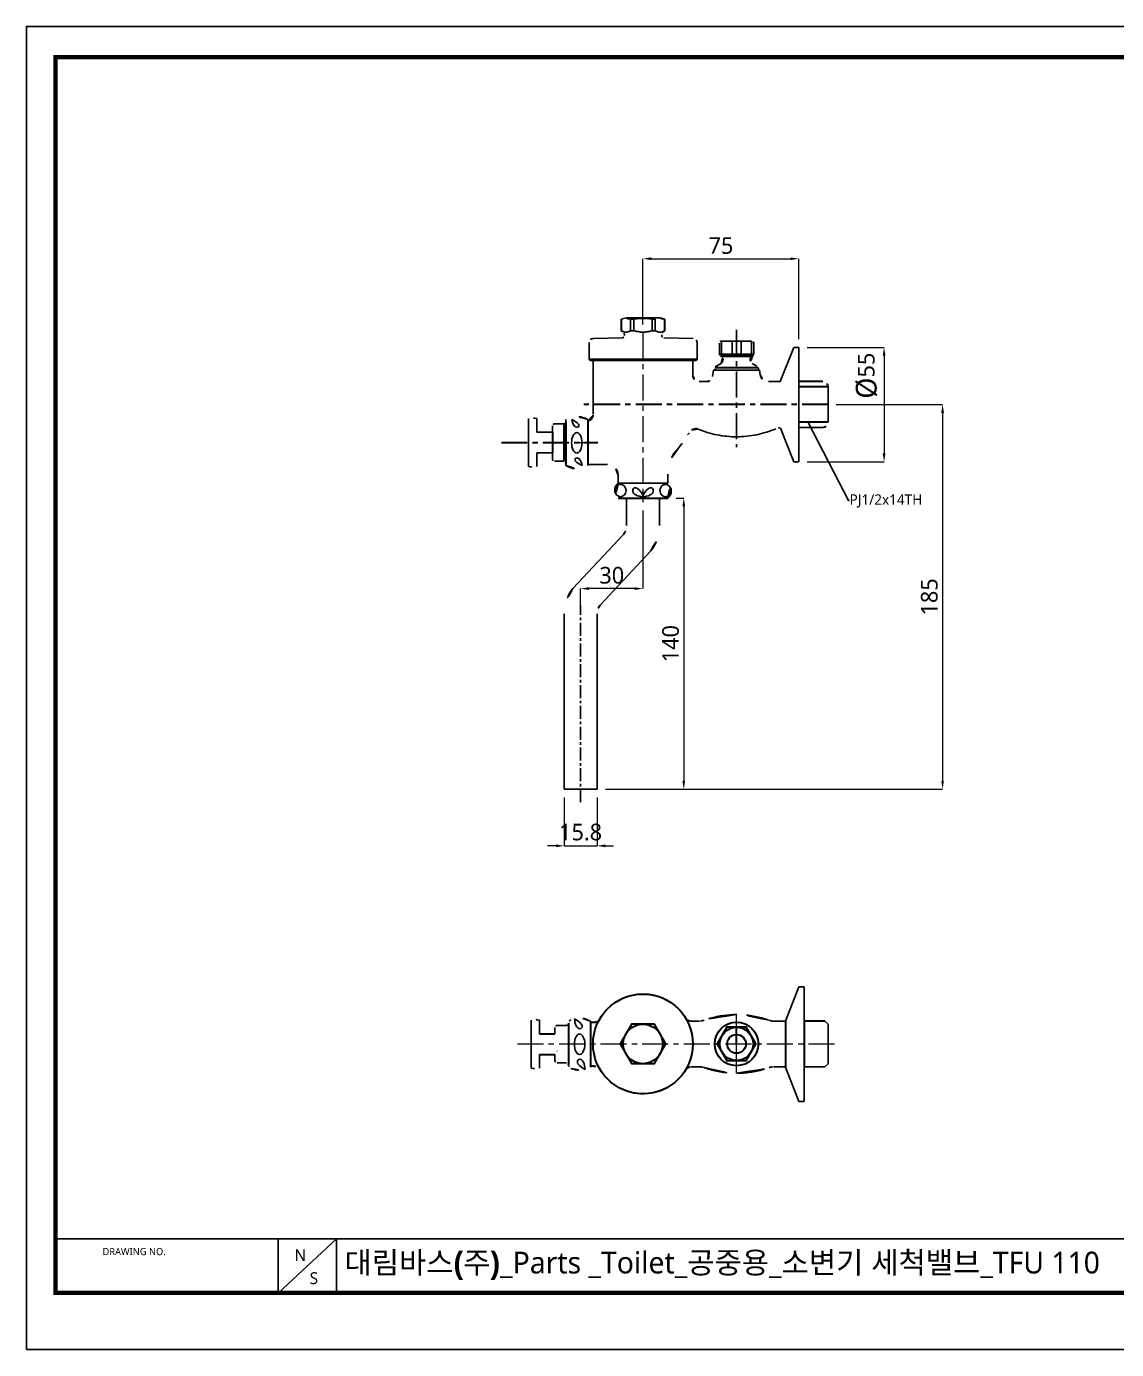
# Model space of a CAD drawing. Extents: x 16296660632 to 16296679194, y -37409619871 to -37409617011.
# Drawn here: x 16296678326 to 16296678851, y -37409617647 to -37409617011 of the extents above; entities that cross this region are included whole.
import ezdxf
from ezdxf import colors
from ezdxf.entities.mleader import LeaderData, LeaderLine
from ezdxf.math import Vec2, Vec3

# ---------------------------------------------------------------- set-up
doc = ezdxf.new("R2010")
doc.units = 0
doc.header["$LTSCALE"] = 10
doc.header["$MEASUREMENT"] = 0
doc.header["$PDMODE"] = 3
doc.header["$PDSIZE"] = -10
doc.linetypes.add('CENTER', pattern=[2, 1.25, -0.25, 0.25, -0.25])
doc.layers.get('0').update_dxf_attribs({"linetype": 'CONTINUOUS'})
doc.layers.get('DEFPOINTS').update_dxf_attribs({"linetype": 'CONTINUOUS'})
doc.layers.add('AUX. LINE', color=251, linetype='CONTINUOUS', plot=False)
doc.layers.add('C.L.', color=3, linetype='CENTER', lineweight=15)
for name, color, linetype in [('D', 2, 'CONTINUOUS'), ('DIM & TEXT', 4, 'CONTINUOUS'), ('DWG', 7, 'CONTINUOUS')]:
    doc.layers.add(name, color=color, linetype=linetype)
doc.styles.add('Daelim Dimension', font='')
doc.styles.get('Daelim Dimension').set_extended_font_data('NanumGothic')
doc.dimstyles.new('DEFAULT', dxfattribs={"dimscale": 2, "dimtxt": 2, "dimasz": 2, "dimexe": 0, "dimexo": 2, "dimgap": 1, "dimtad": 1, "dimdec": 1, "dimzin": 9, "dimdsep": 46, "dimtxsty": 'Daelim Dimension', "dimcen": 0.5, "dimclrd": 252, "dimclre": 252, "dimclrt": 3, "dimadec": 1, "dimazin": 0, "dimtfac": 1, "dimtdec": 1, "dimtix": 1, "dimtmove": 0, "dimatfit": 3, "dimfxl": 1, "dimtolj": 1, "dimtzin": 1, "dimlwd": 9, "dimlwe": 9, "dimarcsym": 0})

# ---------------------------------------------------------------- blocks, each defined once
blk = doc.blocks.new('*D0')
at = {"color": 5, "lineweight": 9, "ltscale": 0.5, "transparency": 16777216}
for p, q in [((16296678622.94848, -37409617243.55208), (16296678622.94848, -37409617281.02653)), ((16296678592.94848, -37409617291.09288), (16296678592.94848, -37409617281.02653)), ((16296678618.94848, -37409617281.02653), (16296678596.94848, -37409617281.02653))]:
    blk.add_line(p, q, dxfattribs=at)
at = {"color": 5, "ltscale": 0.5, "transparency": 16777216}
for points in [[(16296678596.94848, -37409617280.35986), (16296678596.94848, -37409617281.69319), (16296678592.94848, -37409617281.02653)], [(16296678618.94848, -37409617280.35986), (16296678618.94848, -37409617281.69319), (16296678622.94848, -37409617281.02653)]]:
    blk.add_solid(points, dxfattribs=at)
at = {"layer": 'DEFPOINTS', "color": 0, "ltscale": 0.5, "transparency": 16777216}
for p in [(16296678622.94848, -37409617239.55208), (16296678592.94848, -37409617281.02653), (16296678592.94848, -37409617295.09288)]:
    blk.add_point(p, dxfattribs=at)
at = {"color": 7, "ltscale": 0.5, "transparency": 16777216, "insert": (16296678607.94848, -37409617274.66602), "char_height": 8, "attachment_point": 5, "style": 'Daelim Dimension'}
blk.add_mtext('\\A1;30', dxfattribs=at)
blk = doc.blocks.new('*D1')
at = {"color": 5, "lineweight": 9, "ltscale": 0.5, "transparency": 16777216}
for p, q in [((16296678638.8942, -37409617237.52347), (16296678642.56892, -37409617237.52347)), ((16296678642.56892, -37409617241.52347), (16296678642.56892, -37409617373.48798)), ((16296678604.84848, -37409617377.48798), (16296678642.56892, -37409617377.48798))]:
    blk.add_line(p, q, dxfattribs=at)
at = {"color": 5, "ltscale": 0.5, "transparency": 16777216}
for points in [[(16296678641.90225, -37409617241.52347), (16296678643.23558, -37409617241.52347), (16296678642.56892, -37409617237.52347)], [(16296678641.90225, -37409617373.48798), (16296678643.23558, -37409617373.48798), (16296678642.56892, -37409617377.48798)]]:
    blk.add_solid(points, dxfattribs=at)
at = {"layer": 'DEFPOINTS', "color": 0, "ltscale": 0.5, "transparency": 16777216}
for p in [(16296678634.8942, -37409617237.52347), (16296678600.84848, -37409617377.48798), (16296678642.56892, -37409617377.48798)]:
    blk.add_point(p, dxfattribs=at)
at = {"color": 7, "ltscale": 0.5, "transparency": 16777216, "insert": (16296678636.24274, -37409617307.50572), "char_height": 8, "attachment_point": 5, "rotation": 90, "style": 'Daelim Dimension'}
blk.add_mtext('\\A1;140', dxfattribs=at)
blk = doc.blocks.new('*D2')
at = {"color": 5, "lineweight": 9, "ltscale": 0.5, "transparency": 16777216}
for p, q in [((16296678622.94848, -37409617154.10837), (16296678622.94848, -37409617122.47025)), ((16296678626.94848, -37409617122.47025), (16296678693.96148, -37409617122.47025)), ((16296678697.96148, -37409617161.05585), (16296678697.96148, -37409617122.47025))]:
    blk.add_line(p, q, dxfattribs=at)
at = {"color": 5, "ltscale": 0.5, "transparency": 16777216}
for points in [[(16296678626.94848, -37409617121.80358), (16296678626.94848, -37409617123.13691), (16296678622.94848, -37409617122.47025)], [(16296678693.96148, -37409617121.80358), (16296678693.96148, -37409617123.13691), (16296678697.96148, -37409617122.47025)]]:
    blk.add_solid(points, dxfattribs=at)
at = {"layer": 'DEFPOINTS', "color": 0, "ltscale": 0.5, "transparency": 16777216}
for p in [(16296678697.96148, -37409617122.47025), (16296678622.94848, -37409617158.10837), (16296678697.96148, -37409617165.05585)]:
    blk.add_point(p, dxfattribs=at)
at = {"color": 7, "ltscale": 0.5, "transparency": 16777216, "insert": (16296678660.45498, -37409617116.16123), "char_height": 8, "attachment_point": 5, "style": 'Daelim Dimension'}
blk.add_mtext('\\A1;75', dxfattribs=at)
blk = doc.blocks.new('*D3')
at = {"color": 5, "lineweight": 9, "ltscale": 0.5, "transparency": 16777216}
for p, q in [((16296678701.96148, -37409617165.05585), (16296678738.91924, -37409617165.05585)), ((16296678738.91924, -37409617169.05585), (16296678738.91924, -37409617216.05585)), ((16296678701.96148, -37409617220.05585), (16296678738.91924, -37409617220.05585))]:
    blk.add_line(p, q, dxfattribs=at)
at = {"color": 5, "ltscale": 0.5, "transparency": 16777216}
for points in [[(16296678738.25257, -37409617169.05585), (16296678739.5859, -37409617169.05585), (16296678738.91924, -37409617165.05585)], [(16296678738.25257, -37409617216.05585), (16296678739.5859, -37409617216.05585), (16296678738.91924, -37409617220.05585)]]:
    blk.add_solid(points, dxfattribs=at)
at = {"layer": 'DEFPOINTS', "color": 0, "ltscale": 0.5, "transparency": 16777216}
for p in [(16296678697.96148, -37409617165.05585), (16296678697.96148, -37409617220.05585), (16296678738.91924, -37409617220.05585)]:
    blk.add_point(p, dxfattribs=at)
at = {"color": 7, "ltscale": 0.5, "transparency": 16777216, "insert": (16296678730.53155, -37409617178.69682), "char_height": 8, "attachment_point": 5, "rotation": 90, "style": 'Daelim Dimension'}
blk.add_mtext('\\A1;{\\H1.25x;\\C256;Ø}55', dxfattribs=at)
blk = doc.blocks.new('*D4')
at = {"color": 5, "lineweight": 9, "ltscale": 0.5, "transparency": 16777216}
for p, q in [((16296678715.94615, -37409617192.55585), (16296678767.05528, -37409617192.55585)), ((16296678767.05528, -37409617196.55585), (16296678767.05528, -37409617373.48798)), ((16296678604.84848, -37409617377.48798), (16296678767.05528, -37409617377.48798))]:
    blk.add_line(p, q, dxfattribs=at)
at = {"color": 5, "ltscale": 0.5, "transparency": 16777216}
for points in [[(16296678766.38861, -37409617196.55585), (16296678767.72195, -37409617196.55585), (16296678767.05528, -37409617192.55585)], [(16296678766.38861, -37409617373.48798), (16296678767.72195, -37409617373.48798), (16296678767.05528, -37409617377.48798)]]:
    blk.add_solid(points, dxfattribs=at)
at = {"layer": 'DEFPOINTS', "color": 0, "ltscale": 0.5, "transparency": 16777216}
for p in [(16296678711.94615, -37409617192.55585), (16296678600.84848, -37409617377.48798), (16296678767.05528, -37409617377.48798)]:
    blk.add_point(p, dxfattribs=at)
at = {"color": 7, "ltscale": 0.5, "transparency": 16777216, "insert": (16296678760.70049, -37409617285.02191), "char_height": 8, "attachment_point": 5, "rotation": 90, "style": 'Daelim Dimension'}
blk.add_mtext('\\A1;185', dxfattribs=at)
blk = doc.blocks.new('*D8')
at = {"color": 5, "lineweight": 9, "ltscale": 0.5, "transparency": 16777216}
for p, q in [((16296678585.04848, -37409617381.48798), (16296678585.04848, -37409617404.67194)), ((16296678600.84848, -37409617381.48798), (16296678600.84848, -37409617404.67194)), ((16296678581.04848, -37409617404.67194), (16296678577.04848, -37409617404.67194)), ((16296678585.04848, -37409617404.67194), (16296678600.84848, -37409617404.67194)), ((16296678604.84848, -37409617404.67194), (16296678608.84848, -37409617404.67194))]:
    blk.add_line(p, q, dxfattribs=at)
at = {"color": 5, "ltscale": 0.5, "transparency": 16777216}
for points in [[(16296678581.04848, -37409617404.00527), (16296678581.04848, -37409617405.3386), (16296678585.04848, -37409617404.67194)], [(16296678604.84848, -37409617404.00527), (16296678604.84848, -37409617405.3386), (16296678600.84848, -37409617404.67194)]]:
    blk.add_solid(points, dxfattribs=at)
at = {"layer": 'DEFPOINTS', "color": 0, "ltscale": 0.5, "transparency": 16777216}
for p in [(16296678585.04848, -37409617377.48798), (16296678600.84848, -37409617377.48798), (16296678600.84848, -37409617404.67194)]:
    blk.add_point(p, dxfattribs=at)
at = {"color": 7, "ltscale": 0.5, "transparency": 16777216, "insert": (16296678592.94848, -37409617398.11114), "char_height": 8, "attachment_point": 5, "style": 'Daelim Dimension'}
blk.add_mtext('\\A1;15.8', dxfattribs=at)

msp = doc.modelspace()

# ---------------------------------------------------------------- linework, layer by layer
at = {"ltscale": 0.5}
for p, q in [((16296678660.6973, -37409617162.05948), (16296678660.6973, -37409617168.33231)), ((16296678665.7723, -37409617162.05948), (16296678665.7723, -37409617168.33231)), ((16296678670.1223, -37409617162.05948), (16296678670.1223, -37409617168.33231)), ((16296678675.1973, -37409617162.05948), (16296678675.1973, -37409617168.33231)), ((16296678644.28506, -37409617207.13567), (16296678645.40155, -37409617206.078)), ((16296678596.38165, -37409617210.83578), (16296678591.13165, -37409617210.96216)), ((16296678613.607, -37409617255.00232), (16296678589.16699, -37409617281.01493)), ((16296678602.28996, -37409617288.9166), (16296678626.72998, -37409617262.90398))]:
    msp.add_line(p, q, dxfattribs=at)
at = {"color": 1, "linetype": 'CENTER', "ltscale": 0.5}
msp.add_line((16296678592.94848, -37409617383.66773), (16296678592.94848, -37409617288.97967), dxfattribs=at)
at = {"color": 5}
msp.add_line((16296678340.3805, -37409617593.52374), (16296679039.29688, -37409617593.52374), dxfattribs=at)
at = {"color": 5, "ltscale": 40}
for p, q in [((16296678447.51476, -37409617593.52374), (16296678447.51476, -37409617619.67886)), ((16296678447.51476, -37409617593.52374), (16296678447.51476, -37409617619.67886)), ((16296678475.50723, -37409617593.52374), (16296678447.51476, -37409617619.67886)), ((16296678475.50723, -37409617593.52374), (16296678447.51476, -37409617619.67886)), ((16296678475.50723, -37409617593.52374), (16296678475.50723, -37409617619.67886)), ((16296678475.50723, -37409617593.52374), (16296678475.50723, -37409617619.67886))]:
    msp.add_line(p, q, dxfattribs=at)
at = {"ltscale": 0.5}
msp.add_lwpolyline([(16296678326.42291, -37409617646.81292), (16296679194.42291, -37409617646.81292), (16296679194.42291, -37409617010.81292), (16296678326.42291, -37409617010.81292)], close=True, dxfattribs=at)
at = {"color": 5, "linetype": 'ByBlock', "lineweight": 200, "const_width": 2}
msp.add_lwpolyline([(16296678340.3805, -37409617619.57996), (16296679180.3805, -37409617619.57996), (16296679180.3805, -37409617025.57996), (16296678340.3805, -37409617025.57996)], close=True, dxfattribs=at)
at = {"layer": 'AUX. LINE', "color": 1, "linetype": 'CENTER'}
msp.add_line((16296678667.9473, -37409617156.64388), (16296678667.9473, -37409617213.01545), dxfattribs=at)
at = {"layer": 'C.L.', "color": 1, "linetype": 'CENTER'}
msp.add_line((16296678622.94848, -37409617158.10837), (16296678622.94848, -37409617239.55208), dxfattribs=at)
at = {"layer": 'C.L.', "color": 1}
for p, q in [((16296678667.94727, -37409617513.90347), (16296678667.94727, -37409617485.90849)), ((16296678562.57972, -37409617499.90598), (16296678715.74644, -37409617499.90598))]:
    msp.add_line(p, q, dxfattribs=at)
at = {"layer": 'D'}
msp.add_line((16296678581.48502, -37409617503.25293), (16296678581.63335, -37409617503.40126), dxfattribs=at)
at = {"layer": 'DIM & TEXT', "color": 0}
for p, q in [((16296678667.9473, -37409617162.05948), (16296678666.9473, -37409617162.05948)), ((16296678695.46148, -37409617165.05585), (16296678688.96148, -37409617181.55613)), ((16296678697.96148, -37409617165.05585), (16296678695.46148, -37409617165.05585)), ((16296678697.96148, -37409617165.05585), (16296678697.96148, -37409617203.55556)), ((16296678571.88165, -37409617205.83578), (16296678571.88165, -37409617199.33578)), ((16296678695.46148, -37409617220.05585), (16296678689.07321, -37409617203.89819)), ((16296678697.96148, -37409617203.55556), (16296678697.96148, -37409617220.05585)), ((16296678697.96148, -37409617220.05585), (16296678695.46148, -37409617220.05585)), ((16296678615.04848, -37409617237.52347), (16296678615.04848, -37409617250.74758)), ((16296678630.84848, -37409617250.74758), (16296678630.84848, -37409617237.52347)), ((16296678585.04848, -37409617293.17133), (16296678585.04848, -37409617377.48798)), ((16296678600.84848, -37409617377.48798), (16296678600.84848, -37409617293.17133)), ((16296678585.04848, -37409617377.48798), (16296678600.84848, -37409617377.48798)), ((16296678697.92554, -37409617472.5341), (16296678691.42554, -37409617489.03439)), ((16296678700.42554, -37409617472.5341), (16296678697.92554, -37409617472.5341)), ((16296678700.42554, -37409617472.5341), (16296678700.42554, -37409617489.03439)), ((16296678573.13335, -37409617495.00293), (16296678573.13335, -37409617488.50293)), ((16296678697.92554, -37409617527.5341), (16296678691.42554, -37409617511.09383)), ((16296678700.42554, -37409617511.03381), (16296678700.42554, -37409617527.5341)), ((16296678700.42554, -37409617527.5341), (16296678697.92554, -37409617527.5341))]:
    msp.add_line(p, q, dxfattribs=at)
for centre, radius, start, end in [((16296678569.88165, -37409617206.53114), 7.468139216663327, 74.46626023037527, 105.5337397696247), ((16296678569.88165, -37409617215.64066), 6.987471213153415, 253.3678101515545, 286.6321898484455), ((16296678608.04848, -37409617250.74758), 7, 322.5679620522228, 0), ((16296678610.84848, -37409617250.74758), 20, 322.5679620522228, 0), ((16296678605.04848, -37409617293.17133), 20, 142.5679620522227, 180), ((16296678607.84848, -37409617293.17133), 7, 142.5679620522227, 180), ((16296678571.13335, -37409617495.69828), 7.468139216663327, 74.46626023037527, 105.5337397696247), ((16296678571.13335, -37409617504.8078), 6.987471213153415, 253.3678101515545, 286.6321898484455)]:
    msp.add_arc(centre, radius, start, end, dxfattribs=at)
at = {"layer": 'DWG', "color": 0}
for p, q in [((16296678615.01074, -37409617150.81239), (16296678612.51074, -37409617151.48226)), ((16296678612.51074, -37409617151.48226), (16296678612.51074, -37409617157.09166)), ((16296678612.51074, -37409617151.48226), (16296678612.54743, -37409617151.48226)), ((16296678612.54743, -37409617151.48226), (16296678612.54743, -37409617157.09166)), ((16296678623.01074, -37409617150.81239), (16296678615.01074, -37409617150.81239)), ((16296678617.01957, -37409617151.48226), (16296678617.01957, -37409617157.09166)), ((16296678617.01957, -37409617151.48226), (16296678618.53861, -37409617151.48226)), ((16296678618.53861, -37409617151.48226), (16296678620.03214, -37409617151.33649)), ((16296678618.53861, -37409617151.48226), (16296678618.53861, -37409617157.09166)), ((16296678620.03214, -37409617151.33649), (16296678621.51806, -37409617151.24554)), ((16296678621.51806, -37409617151.24554), (16296678623.01074, -37409617151.21431)), ((16296678622.88622, -37409617150.81239), (16296678630.88622, -37409617150.81239)), ((16296678624.37891, -37409617151.24554), (16296678622.88622, -37409617151.21431)), ((16296678623.01074, -37409617150.81239), (16296678631.01074, -37409617150.81239)), ((16296678625.86482, -37409617151.33649), (16296678624.37891, -37409617151.24554)), ((16296678627.35836, -37409617151.48226), (16296678625.86482, -37409617151.33649)), ((16296678627.35836, -37409617151.48226), (16296678627.35836, -37409617157.09166)), ((16296678628.8774, -37409617151.48226), (16296678627.35836, -37409617151.48226)), ((16296678628.8774, -37409617151.48226), (16296678628.8774, -37409617157.09166)), ((16296678630.88622, -37409617150.81239), (16296678633.38622, -37409617151.48226)), ((16296678631.01074, -37409617150.81239), (16296678633.51074, -37409617151.48226)), ((16296678633.34953, -37409617151.48226), (16296678633.34953, -37409617157.09166)), ((16296678633.38622, -37409617151.48226), (16296678633.34953, -37409617151.48226)), ((16296678633.38622, -37409617151.48226), (16296678633.38622, -37409617157.09166)), ((16296678633.51074, -37409617151.48226), (16296678633.51074, -37409617157.09166)), ((16296678613.03427, -37409617160.43536), (16296678598.9637, -37409617160.76643)), ((16296678612.54743, -37409617157.09166), (16296678612.51074, -37409617157.09166)), ((16296678613.01074, -37409617157.38033), (16296678612.51074, -37409617157.09166)), ((16296678612.54743, -37409617157.09166), (16296678612.77416, -37409617157.19846)), ((16296678612.77416, -37409617157.19846), (16296678612.99887, -37409617157.29467)), ((16296678612.99887, -37409617157.29467), (16296678613.22225, -37409617157.38033)), ((16296678613.22225, -37409617157.38033), (16296678613.57527, -37409617157.51051)), ((16296678613.57527, -37409617157.51051), (16296678613.75114, -37409617157.57415)), ((16296678613.75114, -37409617157.57415), (16296678613.9267, -37409617157.63373)), ((16296678613.9267, -37409617157.63373), (16296678614.10724, -37409617157.68823)), ((16296678614.01074, -37409617159.11239), (16296678614.01074, -37409617159.43564)), ((16296678614.10724, -37409617157.68823), (16296678614.3, -37409617157.73585)), ((16296678614.3, -37409617157.73585), (16296678614.51253, -37409617157.7722)), ((16296678614.51253, -37409617157.7722), (16296678614.75196, -37409617157.78928)), ((16296678614.75196, -37409617157.78928), (16296678615.0242, -37409617157.77582)), ((16296678615.0242, -37409617157.77582), (16296678615.33254, -37409617157.72107)), ((16296678615.33254, -37409617157.72107), (16296678615.66761, -37409617157.62482)), ((16296678615.66761, -37409617157.62482), (16296678616.01143, -37409617157.50323)), ((16296678616.01143, -37409617157.50323), (16296678616.34475, -37409617157.38033)), ((16296678616.34475, -37409617157.38033), (16296678616.5683, -37409617157.2946)), ((16296678616.5683, -37409617157.2946), (16296678616.79302, -37409617157.19837)), ((16296678616.79302, -37409617157.19837), (16296678617.01957, -37409617157.09166)), ((16296678618.53861, -37409617157.09166), (16296678617.01957, -37409617157.09166)), ((16296678618.53861, -37409617157.09166), (16296678618.99207, -37409617157.19846)), ((16296678618.99207, -37409617157.19846), (16296678619.44149, -37409617157.29467)), ((16296678619.44149, -37409617157.29467), (16296678619.88824, -37409617157.38033)), ((16296678619.88824, -37409617157.38033), (16296678620.66311, -37409617157.52316)), ((16296678620.66311, -37409617157.52316), (16296678621.05029, -37409617157.59237)), ((16296678621.05029, -37409617157.59237), (16296678621.43882, -37409617157.65608)), ((16296678621.43882, -37409617157.65608), (16296678621.82953, -37409617157.71092)), ((16296678621.82953, -37409617157.71092), (16296678622.22219, -37409617157.75336)), ((16296678622.22219, -37409617157.75336), (16296678622.61635, -37409617157.78029)), ((16296678622.61635, -37409617157.78029), (16296678623.01074, -37409617157.78951)), ((16296678623.28062, -37409617157.78029), (16296678622.88622, -37409617157.78951)), ((16296678623.67478, -37409617157.75336), (16296678623.28062, -37409617157.78029)), ((16296678624.06743, -37409617157.71092), (16296678623.67478, -37409617157.75336)), ((16296678624.45815, -37409617157.65608), (16296678624.06743, -37409617157.71092)), ((16296678624.84668, -37409617157.59237), (16296678624.45815, -37409617157.65608)), ((16296678625.23386, -37409617157.52316), (16296678624.84668, -37409617157.59237)), ((16296678626.00872, -37409617157.38033), (16296678625.23386, -37409617157.52316)), ((16296678626.45548, -37409617157.29467), (16296678626.00872, -37409617157.38033)), ((16296678626.9049, -37409617157.19846), (16296678626.45548, -37409617157.29467)), ((16296678627.35836, -37409617157.09166), (16296678626.9049, -37409617157.19846)), ((16296678627.35836, -37409617157.09166), (16296678628.8774, -37409617157.09166)), ((16296678629.10395, -37409617157.19837), (16296678628.8774, -37409617157.09166)), ((16296678629.32866, -37409617157.2946), (16296678629.10395, -37409617157.19837)), ((16296678629.55222, -37409617157.38033), (16296678629.32866, -37409617157.2946)), ((16296678629.88553, -37409617157.50323), (16296678629.55222, -37409617157.38033)), ((16296678630.22935, -37409617157.62482), (16296678629.88553, -37409617157.50323)), ((16296678630.56443, -37409617157.72107), (16296678630.22935, -37409617157.62482)), ((16296678630.87277, -37409617157.77582), (16296678630.56443, -37409617157.72107)), ((16296678631.14501, -37409617157.78928), (16296678630.87277, -37409617157.77582)), ((16296678631.38444, -37409617157.7722), (16296678631.14501, -37409617157.78928)), ((16296678631.59697, -37409617157.73585), (16296678631.38444, -37409617157.7722)), ((16296678631.78972, -37409617157.68823), (16296678631.59697, -37409617157.73585)), ((16296678631.97026, -37409617157.63373), (16296678631.78972, -37409617157.68823)), ((16296678632.14582, -37409617157.57415), (16296678631.97026, -37409617157.63373)), ((16296678632.01074, -37409617159.11239), (16296678632.01074, -37409617159.43564)), ((16296678632.3217, -37409617157.51051), (16296678632.14582, -37409617157.57415)), ((16296678632.67472, -37409617157.38033), (16296678632.3217, -37409617157.51051)), ((16296678632.89809, -37409617157.29467), (16296678632.67472, -37409617157.38033)), ((16296678632.88622, -37409617157.38033), (16296678633.38622, -37409617157.09166)), ((16296678633.1228, -37409617157.19846), (16296678632.89809, -37409617157.29467)), ((16296678632.98722, -37409617160.43536), (16296678647.05779, -37409617160.76643)), ((16296678633.01074, -37409617157.38033), (16296678633.51074, -37409617157.09166)), ((16296678633.34953, -37409617157.09166), (16296678633.1228, -37409617157.19846)), ((16296678633.34953, -37409617157.09166), (16296678633.38622, -37409617157.09166)), ((16296678597.01074, -37409617162.76588), (16296678597.01074, -37409617170.81239)), ((16296678649.01074, -37409617162.76588), (16296678649.01074, -37409617170.81239)), ((16296678659.6973, -37409617168.33231), (16296678659.6973, -37409617163.05948)), ((16296678660.6973, -37409617162.05948), (16296678662.9473, -37409617162.05948)), ((16296678662.9473, -37409617162.05948), (16296678667.9473, -37409617162.05948)), ((16296678663.5973, -37409617162.05948), (16296678667.9473, -37409617162.05948)), ((16296678672.9473, -37409617162.05948), (16296678667.9473, -37409617162.05948)), ((16296678672.2973, -37409617162.05948), (16296678667.9473, -37409617162.05948)), ((16296678675.1973, -37409617162.05948), (16296678672.9473, -37409617162.05948)), ((16296678676.1973, -37409617168.33231), (16296678676.1973, -37409617163.05948)), ((16296678597.01074, -37409617170.81239), (16296678597.51074, -37409617171.31239)), ((16296678597.01074, -37409617170.81239), (16296678649.01074, -37409617170.81239)), ((16296678623.01074, -37409617171.31239), (16296678597.51074, -37409617171.31239)), ((16296678598.94911, -37409617171.31239), (16296678598.94911, -37409617197.15836)), ((16296678648.01074, -37409617171.31239), (16296678623.01074, -37409617171.31239)), ((16296678646.94785, -37409617171.31239), (16296678646.94785, -37409617178.55621)), ((16296678648.01074, -37409617171.31239), (16296678648.51074, -37409617171.31239)), ((16296678648.51074, -37409617171.31239), (16296678649.01074, -37409617170.81239)), ((16296678658.16783, -37409617174.17857), (16296678660.48663, -37409617172.76823)), ((16296678677.72678, -37409617174.17857), (16296678675.40798, -37409617172.76823)), ((16296678656.39605, -37409617179.09286), (16296678656.94759, -37409617176.05948)), ((16296678678.94702, -37409617176.05948), (16296678656.94759, -37409617176.05948)), ((16296678657.4473, -37409617176.05948), (16296678657.4473, -37409617175.46014)), ((16296678659.6973, -37409617176.05948), (16296678657.4473, -37409617176.05948)), ((16296678676.1973, -37409617176.05948), (16296678678.4473, -37409617176.05948)), ((16296678678.4473, -37409617176.05948), (16296678678.4473, -37409617175.46014)), ((16296678679.34926, -37409617178.27177), (16296678678.94702, -37409617176.05948)), ((16296678653.44452, -37409617181.55613), (16296678649.94777, -37409617181.55613)), ((16296678688.96148, -37409617181.55613), (16296678683.28464, -37409617181.55613)), ((16296678711.94615, -37409617201.05556), (16296678711.94615, -37409617184.05613)), ((16296678585.88165, -37409617199.82476), (16296678585.88165, -37409617200.83578)), ((16296678579.38165, -37409617205.83578), (16296678571.88165, -37409617205.83578)), ((16296678579.38165, -37409617202.83578), (16296678579.38165, -37409617205.83578)), ((16296678584.88165, -37409617201.83578), (16296678580.38165, -37409617201.83578)), ((16296678709.44615, -37409617203.55556), (16296678697.96148, -37409617203.55556)), ((16296678571.88165, -37409617215.83578), (16296678571.88165, -37409617222.33578)), ((16296678579.38165, -37409617215.83578), (16296678571.88165, -37409617215.83578)), ((16296678579.38165, -37409617218.83578), (16296678579.38165, -37409617215.83578)), ((16296678584.88165, -37409617219.83578), (16296678580.38165, -37409617219.83578)), ((16296678585.88165, -37409617221.84681), (16296678585.88165, -37409617220.83578)), ((16296678605.94913, -37409617221.45505), (16296678596.38165, -37409617221.45505)), ((16296678610.9488, -37409617226.45471), (16296678610.9488, -37409617230.3707)), ((16296678623.30277, -37409617230.32347), (16296678611.00278, -37409617230.32347)), ((16296678622.59419, -37409617230.32347), (16296678634.89419, -37409617230.32347)), ((16296678634.94817, -37409617225.95493), (16296678634.94817, -37409617230.3707))]:
    msp.add_line(p, q, dxfattribs=at)
at = {"layer": 'DWG', "lineweight": 30}
for p, q in [((16296678659.6973, -37409617168.33231), (16296678676.1973, -37409617168.33231)), ((16296678660.28064, -37409617169.24136), (16296678675.61397, -37409617169.24136)), ((16296678657.63978, -37409617174.72503), (16296678678.25482, -37409617174.72503)), ((16296678709.44615, -37409617181.55613), (16296678697.96148, -37409617181.55613)), ((16296678596.38165, -37409617199.82476), (16296678596.38165, -37409617221.84681)), ((16296678579.38165, -37409617205.83578), (16296678579.38165, -37409617215.83578)), ((16296678584.88165, -37409617201.83578), (16296678584.88165, -37409617219.83578)), ((16296678585.88165, -37409617200.83578), (16296678585.88165, -37409617221.34129)), ((16296678611.00278, -37409617237.52347), (16296678634.89419, -37409617237.52347)), ((16296678587.13335, -37409617490.00293), (16296678587.13335, -37409617510.00293)), ((16296678597.63335, -37409617489.50293), (16296678599.15252, -37409617489.50293)), ((16296678597.63335, -37409617489.50293), (16296678597.63335, -37409617511.01395)), ((16296678599.15252, -37409617489.50293), (16296678600.09835, -37409617489.50293)), ((16296678601.38195, -37409617489.37718), (16296678601.3707, -37409617489.40095)), ((16296678667.94727, -37409617499.90598), (16296678667.94727, -37409617491.90598)), ((16296678691.47601, -37409617488.90627), (16296678691.42554, -37409617511.09383)), ((16296678710.44612, -37409617488.90627), (16296678700.42554, -37409617488.90627)), ((16296678700.42554, -37409617489.03439), (16296678700.42554, -37409617511.03381)), ((16296678573.13335, -37409617495.00293), (16296678580.63335, -37409617495.00293)), ((16296678573.13335, -37409617505.00293), (16296678580.63335, -37409617505.00293)), ((16296678599.16376, -37409617510.53677), (16296678597.63335, -37409617510.53677)), ((16296678599.16376, -37409617510.53677), (16296678600.22338, -37409617510.53677))]:
    msp.add_line(p, q, dxfattribs=at)
at = {"layer": 'DWG', "color": 3, "lineweight": 30}
for p, q in [((16296678711.94615, -37409617184.05613), (16296678697.96148, -37409617184.05613)), ((16296678711.94615, -37409617201.05556), (16296678697.96148, -37409617201.05556))]:
    msp.add_line(p, q, dxfattribs=at)
at = {"layer": 'DWG', "color": 1, "linetype": 'CENTER', "lineweight": 30}
for p, q in [((16296678711.94615, -37409617192.55585), (16296678594.38433, -37409617192.55585)), ((16296678554.82564, -37409617210.83578), (16296678601.2499, -37409617210.83578))]:
    msp.add_line(p, q, dxfattribs=at)
at = {"layer": 'DWG', "color": 0, "linetype": 'Continuous'}
for p in [(16296678567.88165, -37409617199.33578), (16296678567.88165, -37409617222.33578)]:
    msp.add_line(p, (16296678567.88165, -37409617210.83578), dxfattribs=at)
at = {"layer": 'DWG', "color": 7, "linetype": 'Continuous'}
for p in [(16296678569.13335, -37409617488.50293), (16296678569.13335, -37409617511.50293)]:
    msp.add_line(p, (16296678569.13335, -37409617500.00293), dxfattribs=at)
at = {"layer": 'DWG'}
for p, q in [((16296678580.63335, -37409617492.00293), (16296678580.63335, -37409617495.00293)), ((16296678586.13335, -37409617491.00293), (16296678581.63335, -37409617491.00293)), ((16296678587.13335, -37409617490.19283), (16296678587.13335, -37409617490.00293)), ((16296678597.63335, -37409617489.50293), (16296678597.63335, -37409617488.99191)), ((16296678650.16179, -37409617488.90627), (16296678646.03652, -37409617488.90627)), ((16296678652.32323, -37409617488.5281), (16296678652.31907, -37409617488.5296)), ((16296678683.57487, -37409617488.52885), (16296678683.5705, -37409617488.52727)), ((16296678691.47601, -37409617488.90627), (16296678685.73456, -37409617488.90627)), ((16296678710.44612, -37409617488.90627), (16296678711.94612, -37409617490.40627)), ((16296678711.94612, -37409617509.40569), (16296678711.94612, -37409617490.40627)), ((16296678581.63335, -37409617496.75293), (16296678581.63335, -37409617496.80293)), ((16296678573.13335, -37409617505.00293), (16296678573.13335, -37409617511.50293)), ((16296678580.63335, -37409617508.00293), (16296678580.63335, -37409617505.00293)), ((16296678581.63335, -37409617503.25293), (16296678581.63335, -37409617503.20293)), ((16296678586.13335, -37409617509.00293), (16296678581.63335, -37409617509.00293)), ((16296678587.13335, -37409617509.81303), (16296678587.13335, -37409617510.00293)), ((16296678650.16179, -37409617510.90569), (16296678646.03657, -37409617510.90569)), ((16296678652.31906, -37409617511.28237), (16296678652.32328, -37409617511.2839)), ((16296678683.57052, -37409617511.28469), (16296678683.57487, -37409617511.28311)), ((16296678691.42597, -37409617510.90569), (16296678685.73456, -37409617510.90569)), ((16296678710.44612, -37409617510.90569), (16296678700.42554, -37409617510.90569)), ((16296678711.94612, -37409617509.40569), (16296678710.44612, -37409617510.90569))]:
    msp.add_line(p, q, dxfattribs=at)
at = {"layer": 'DWG', "lineweight": 30}
for points in [[(16296678612.01704, -37409617499.90603), (16296678617.48276, -37409617509.37293), (16296678628.4142, -37409617509.37293), (16296678633.87992, -37409617499.90603), (16296678628.4142, -37409617490.43913), (16296678617.48276, -37409617490.43913)], [(16296678677.19087, -37409617499.90598), (16296678672.56907, -37409617491.90079), (16296678663.32547, -37409617491.90079), (16296678658.70368, -37409617499.90598), (16296678663.32547, -37409617507.91117), (16296678672.56907, -37409617507.91117)]]:
    msp.add_lwpolyline(points, close=True, dxfattribs=at)
for centre, radius in [((16296678622.94848, -37409617499.90603), 23.99933994494499), ((16296678622.94848, -37409617499.90603), 9.5), ((16296678667.94727, -37409617499.90598), 10.5), ((16296678667.94727, -37409617499.90598), 8), ((16296678667.94727, -37409617499.90598), 4.5)]:
    msp.add_circle(centre, radius, dxfattribs=at)
at = {"layer": 'DWG', "color": 0}
for centre, radius, start, end in [((16296678614.7835, -37409617160.67841), 9.464101626207597, 76.33355737189441, 103.6664426281056), ((16296678631.11347, -37409617160.67841), 9.464101626207597, 76.33355737189441, 103.6664426281056), ((16296678599.01074, -37409617162.76588), 2, 91.3479091307113, 180), ((16296678612.01074, -37409617159.11239), 2, 0, 60.00006956400066), ((16296678613.01074, -37409617159.43564), 1, 271.3479091307113, 0), ((16296678634.01074, -37409617159.11239), 2, 119.9999304359993, 180), ((16296678633.01074, -37409617159.43564), 1, 180, 268.6520908692887), ((16296678647.01074, -37409617162.76588), 2, 0, 88.65209086928868), ((16296678660.6973, -37409617163.05948), 1, 90, 180), ((16296678675.1973, -37409617163.05948), 1, 0, 90), ((16296678658.9473, -37409617175.46014), 1.5, 121.3089839761911, 180), ((16296678660.6973, -37409617168.33231), 1, 180, 245.3756735647155), ((16296678659.4473, -37409617171.05948), 2, 301.3082899758238, 65.37567356471556), ((16296678676.4473, -37409617171.05948), 2, 114.6243264352845, 238.6917100241762), ((16296678675.1973, -37409617168.33231), 1, 294.6243264352844, 0), ((16296678676.9473, -37409617175.46014), 1.5, 0, 58.69101602380892), ((16296678649.94777, -37409617178.55621), 2.999921334519384, 180, 270), ((16296678653.44452, -37409617178.55621), 2.999924151305521, 270, 349.6950948837972), ((16296678683.28464, -37409617177.55623), 3.999900943532947, 190.3049051162028, 270), ((16296678709.44615, -37409617184.05613), 2.5, 0, 90), ((16296678591.13165, -37409617208.33578), 10, 58.33185084399907, 121.6681491560009), ((16296678580.38165, -37409617202.83578), 1, 90, 180), ((16296678584.88165, -37409617200.83578), 1, 270, 0), ((16296678648.22642, -37409617207.08777), 2.999919269553532, 67.25827593269823, 160.3300842447476), ((16296678688.18441, -37409617205.93533), 2.222595844063397, 66.42849169257009, 128.6095114432708), ((16296678709.44615, -37409617201.05556), 2.5, 270, 0), ((16296678620.44855, -37409617195.55836), 26.49930512582111, 316.9145251847826, 334.0943187701861), ((16296678580.38165, -37409617218.83578), 1, 180, 270), ((16296678652.9477, -37409617225.95493), 17.99952800965623, 136.9145251847827, 180), ((16296678584.88165, -37409617220.83578), 1, 0, 90), ((16296678591.13165, -37409617213.33578), 10, 238.3318508439991, 301.6681491560009), ((16296678605.94914, -37409617226.4547), 4.99966297169199, 0, 90), ((16296678614.10505, -37409617233.92347), 4.752272727272666, 130.752947568754, 229.247052431246), ((16296678631.79192, -37409617233.92347), 4.752272727272666, 310.752947568754, 49.24705243124601)]:
    msp.add_arc(centre, radius, start, end, dxfattribs=at)
at = {"layer": 'DWG'}
for centre, radius, start, end in [((16296678622.94848, -37409617499.90603), 23.99941921028939, 31.21124328593806, 153.978227116589), ((16296678581.63335, -37409617492.00293), 1, 90, 180), ((16296678586.13335, -37409617490.00293), 1, 270, 0), ((16296678589.13335, -37409617490.19283), 2, 113.9694128660879, 180), ((16296678592.38335, -37409617497.50293), 10, 58.33185084399907, 113.9694128660879), ((16296678581.63335, -37409617508.00293), 1, 180, 270), ((16296678586.13335, -37409617510.00293), 1, 0, 90), ((16296678589.13335, -37409617509.81303), 2, 180, 246.0305871339121), ((16296678592.38335, -37409617502.50293), 10, 246.0305871339121, 301.6681491560009), ((16296678622.94848, -37409617499.90594), 23.99941924930759, 206.021772883411, 328.7887000842053)]:
    msp.add_arc(centre, radius, start, end, dxfattribs=at)
at = {"layer": 'DWG', "lineweight": 30}
for centre, start, end in [((16296678600.09835, -37409617487.50293), 270, 331.5069874970496), ((16296678600.22338, -37409617512.53677), 29.06549457660785, 90)]:
    msp.add_arc(centre, 2, start, end, dxfattribs=at)
at = {"layer": 'DWG', "color": 0}
for centre, major_axis, ratio, start_param, end_param in [((16296678591.21344, -37409617198.56856), (4.781773200063206e-06, 4.914250909561145), 0.5127026458404192, 1.82905911619722, 4.454112673879185), ((16296678591.21751, -37409617223.12209), (-1.700221768237664e-05, 4.91424560924064), 0.5127030503326507, -1.307295492590134, 1.308721142278521), ((16296678622.59419, -37409617233.92347), (5.309661006127953, -6.502459355712113e-16), 0.5611422725799862, 4.71238898038469, 7.853981633974483), ((16296678592.55701, -37409617487.6711), (4.780978913514404e-06, 4.914250844419716), 0.5127026526426209, 1.593033621703673, 4.672639564992897), ((16296678592.56107, -37409617512.22463), (-1.699980769170574e-05, 4.914245412646099), 0.5127030708431846, -1.553657597003053, 1.571275830023676)]:
    msp.add_ellipse(centre, major_axis=major_axis, ratio=ratio, start_param=start_param, end_param=end_param, dxfattribs=at)
for centre, major_axis, ratio in [((16296678591.13165, -37409617210.96216), (0, -4.914248040151028), 0.5127027944013648), ((16296678633.76592, -37409617233.92347), (3.649094001529531e-16, 2.979711378064412), 0.8909690121694134), ((16296678592.47521, -37409617500.0647), (0, -4.914248040151028), 0.5127027944013648)]:
    msp.add_ellipse(centre, major_axis=major_axis, ratio=ratio, dxfattribs=at)
at = {"layer": 'DWG', "color": 0, "extrusion": (0, 0, -1)}
msp.add_ellipse((16296678612.13105, -37409617233.92347), major_axis=(-3.649094001529531e-16, 2.979711378064412), ratio=0.8909690121694134, dxfattribs=at)
msp.add_ellipse((16296678623.30277, -37409617233.92347), major_axis=(-5.309661006127953, -6.502459355712113e-16), ratio=0.5611422725799862, start_param=4.71238898038469, end_param=7.853981633974483, dxfattribs=at)
at = {"layer": 'DWG', "color": 0}
for points, start_tangent, end_tangent in [([(16296678596.38165, -37409617200.4556), (16296678596.61727, -37409617200.39352), (16296678597.20165, -37409617200.20883), (16296678597.73643, -37409617199.90915), (16296678598.19927, -37409617199.50687), (16296678598.57061, -37409617199.01895), (16296678598.83499, -37409617198.46573), (16296678598.98096, -37409617197.87326), (16296678598.94911, -37409617197.15836)], (1, 0), (-0.06431263635006469, 0.9979297995378756)), ([(16296678686.7975, -37409617204.19859), (16296678682.29391, -37409617205.8612), (16296678677.64584, -37409617207.06485), (16296678672.90089, -37409617207.79897), (16296678668.106, -37409617208.05492), (16296678663.30887, -37409617207.83029), (16296678658.55776, -37409617207.12808), (16296678653.90084, -37409617205.95363), (16296678649.38611, -37409617204.3211)], (-0.919615582460873, -0.3928195266215129), (-0.9222565794492278, 0.386578325391647))]:
    msp.add_spline(points, degree=3, dxfattribs=dict(at, start_tangent=start_tangent, end_tangent=end_tangent))
at = {"layer": 'DWG'}
for points, start_tangent, end_tangent in [([(16296678667.92488, -37409617485.78844), (16296678661.61934, -37409617486.22775), (16296678655.25734, -37409617487.579), (16296678652.31934, -37409617488.52955)], (-0.9999998906551074, -0.0004676427838815628), (-0.9408072682243812, -0.3389420069217997)), ([(16296678668.05418, -37409617485.78856), (16296678667.92488, -37409617485.78844)], (-0.9999972021855664, 0.00236550650799751), (-0.9999998906579893, -0.0004676366213177688)), ([(16296678683.57541, -37409617488.52955), (16296678680.8535, -37409617487.6416), (16296678674.48948, -37409617486.25838), (16296678668.05418, -37409617485.78856)], (-0.9407732036873763, 0.3390365455578363), (-0.9999972021641717, 0.002365515552440283)), ([(16296678643.96579, -37409617488.07872), (16296678643.47432, -37409617487.4697)], (-0.7239458059961845, 0.6898568474549881), (-0.5211253921432414, 0.8534801261093037)), ([(16296678643.99547, -37409617488.10663), (16296678643.96579, -37409617488.07872)], (-0.7333089173527856, 0.6798956035531378), (-0.7239457798920835, 0.6898568748490103)), ([(16296678646.03467, -37409617488.90623), (16296678645.44819, -37409617488.8484), (16296678644.67031, -37409617488.57807), (16296678643.99547, -37409617488.10663)], (-0.9999999470076246, 0.0003255529879538591), (-0.7333089141422422, 0.6798956070159049)), ([(16296678652.32305, -37409617488.52814), (16296678651.82434, -37409617488.68497), (16296678650.89815, -37409617488.86333), (16296678650.16518, -37409617488.90639)], (-0.9409166049798678, -0.3386383653296824), (-0.9999998533893868, -0.000541499035261404)), ([(16296678685.72941, -37409617488.90629), (16296678684.99119, -37409617488.86247), (16296678684.06017, -37409617488.68188), (16296678683.57144, -37409617488.52768)], (-0.9999996912656209, 0.0007857917426905367), (-0.9408586603947078, 0.3387993228450669)), ([(16296678643.99544, -37409617511.70538), (16296678644.67027, -37409617511.23391), (16296678645.44817, -37409617510.96357), (16296678646.03467, -37409617510.90574)], (0.7332970653019082, 0.679908386490128), (0.9999999469982666, 0.0003255817323157661)), ([(16296678650.16243, -37409617510.90557), (16296678650.89853, -37409617510.94869), (16296678651.82486, -37409617511.12716), (16296678652.32317, -37409617511.28387)], (0.9999999930365225, -0.0001180125202217494), (0.9409143510707297, -0.3386446278167537)), ([(16296678652.31929, -37409617511.2824), (16296678655.25734, -37409617512.23297), (16296678661.61934, -37409617513.58421), (16296678667.92488, -37409617514.02353)], (0.9408068732976672, -0.3389431031247981), (0.9999998906551181, -0.0004676427612676955)), ([(16296678683.57147, -37409617511.28427), (16296678684.06025, -37409617511.13007), (16296678684.99125, -37409617510.94949), (16296678685.72931, -37409617510.90568)], (0.940859523762434, 0.3387969252303302), (0.9999996796707278, 0.000800411420368782)), ([(16296678643.47429, -37409617512.34232), (16296678643.96579, -37409617511.73324)], (0.5211065876502242, 0.8534916076374386), (0.7239461752457605, 0.6898564599589068)), ([(16296678643.96579, -37409617511.73324), (16296678643.99544, -37409617511.70538)], (0.723946166643139, 0.6898564689866322), (0.7332970649956712, 0.6799083868204115)), ([(16296678667.92488, -37409617514.02353), (16296678668.05418, -37409617514.02341)], (0.9999998906579893, -0.0004676366213177688), (0.9999972021855664, 0.00236550650799751)), ([(16296678668.05418, -37409617514.02341), (16296678674.48948, -37409617513.55359), (16296678680.8535, -37409617512.17037), (16296678683.5754, -37409617511.28242)], (0.9999972021642212, 0.002365515531525234), (0.9407732876605256, 0.3390363125454356))]:
    msp.add_spline(points, degree=3, dxfattribs=dict(at, start_tangent=start_tangent, end_tangent=end_tangent))

# ---------------------------------------------------------------- texts
at = {"color": 5, "ltscale": 40, "style": 'Daelim Dimension'}
msp.add_text('DRAWING NO.', height=3.425348357570778, dxfattribs=at).set_placement((16296678363.01104, -37409617601.43665))
at = {"char_height": 5.675566806000003, "width": 7.920869258464164, "attachment_point": 1, "style": 'Daelim Dimension'}
for s, insert in [('N', (16296678455.34717, -37409617598.62223)), ('S', (16296678462.64546, -37409617609.66188))]:
    msp.add_mtext(s, dxfattribs=dict(at, insert=insert))
at = {"color": 2, "insert": (16296678479.38074, -37409617599.78563), "char_height": 10.4483925, "width": 618.0377057654296, "attachment_point": 1, "style": 'Daelim Dimension'}
msp.add_mtext('{\\fPretendard Variable SemiBold|b0|i0|c129|p2;대림바스(주)}_Parts _Toilet_{\\fGulim|b0|i0|c129|p50;공중용}_{\\fGulim|b0|i0|c129|p50;소변기 세척밸브}_TFU 110', dxfattribs=at)

# ---------------------------------------------------------------- dimensions: what is measured, and where the dimension line sits
at = {"color": 5, "ltscale": 0.5}
for base, p1, p2, picture, middle in [((16296678697.96148, -37409617122.47025), (16296678622.94848, -37409617158.10837), (16296678697.96148, -37409617165.05585), '*D2', (16296678660.45498, -37409617116.16123)), ((16296678592.94848, -37409617281.02653), (16296678622.94848, -37409617239.55208), (16296678592.94848, -37409617295.09288), '*D0', (16296678607.94848, -37409617274.66602)), ((16296678600.84848, -37409617404.67194), (16296678585.04848, -37409617377.48798), (16296678600.84848, -37409617377.48798), '*D8', (16296678592.94848, -37409617398.11114))]:
    dim = msp.add_linear_dim(base=base, p1=p1, p2=p2, dimstyle='DEFAULT', override={"dimtxt": 4, "dimclrd": 5, "dimclre": 5, "dimclrt": 7}, dxfattribs=at)
    dim.commit()
    dim.dimension.update_dxf_attribs({"geometry": picture, "text_midpoint": middle})
dim = msp.add_linear_dim(base=(16296678738.91924, -37409617220.05585), p1=(16296678697.96148, -37409617165.05585), p2=(16296678697.96148, -37409617220.05585), angle=90, text='{\\H1.25x;\\C256;Ø}<>', dimstyle='DEFAULT', override={"dimtxt": 4, "dimclrd": 5, "dimclre": 5, "dimclrt": 7}, dxfattribs=at)
dim.commit()
dim.dimension.update_dxf_attribs({"geometry": '*D3', "text_midpoint": (16296678738.91924, -37409617178.69682), "dimtype": 160})
for base, p1, override, picture, middle in [((16296678767.05528, -37409617377.48798), (16296678711.94615, -37409617192.55585), {"dimtxt": 4, "dimdec": 0, "dimclrd": 5, "dimclre": 5, "dimclrt": 7}, '*D4', (16296678760.70049, -37409617285.02191)), ((16296678642.56892, -37409617377.48798), (16296678634.8942, -37409617237.52347), {"dimtxt": 4, "dimclrd": 5, "dimclre": 5, "dimclrt": 7}, '*D1', (16296678636.24274, -37409617307.50572))]:
    dim = msp.add_linear_dim(base=base, p1=p1, p2=(16296678600.84848, -37409617377.48798), angle=90, dimstyle='DEFAULT', override=override, dxfattribs=at)
    dim.commit()
    dim.dimension.update_dxf_attribs({"geometry": picture, "text_midpoint": middle})

# ---------------------------------------------------------------- leaders
at = {"ltscale": 0.5}
ml = msp.add_multileader_mtext('Standard', dxfattribs=at)
ml.set_content('PJ1/2x14TH', color=256, style='Daelim Dimension')
ml.set_leader_properties()
ml.build(insert=Vec2(0, 0))
ml.multileader.update_dxf_attribs({"text_right_attachment_type": 6, "dogleg_length": 0.36, "arrow_head_size": 0.18})
ctx = ml.context
ctx.base_point, ctx.char_height, ctx.arrow_head_size, ctx.landing_gap_size, ctx.plane_origin = Vec3(16296678722.2344, -37409617238.64986), 5, 0.18, 0.09, Vec3(16296678702.38559, -37409617201.05556)
ctx.right_attachment = 6
notes = []
notes.append((ctx, [(0, (1, 1, 0), (16296678721.8744, -37409617238.64986), (1, 0), 0.36, [(0, [(16296678702.38559, -37409617201.05556)], 0, [])])]))
ctx.mtext.insert, ctx.mtext.flow_direction = Vec3(16296678722.3244, -37409617235.73141), 5
for ctx, leaders in notes:
    for number, flags, end, landing, length, lines in leaders:
        leader = LeaderData()
        leader.index, (leader.has_last_leader_line, leader.has_dogleg_vector, leader.attachment_direction) = number, flags
        leader.last_leader_point, leader.dogleg_vector, leader.dogleg_length = Vec3(end), Vec3(landing), length
        for number, points, colour, breaks in lines:
            line = LeaderLine()
            line.index, line.vertices, line.color, line.breaks = number, Vec3.list(points), colors.encode_raw_color(colour), breaks
            leader.lines.append(line)
        ctx.leaders.append(leader)

doc.saveas('drawing.dxf')
